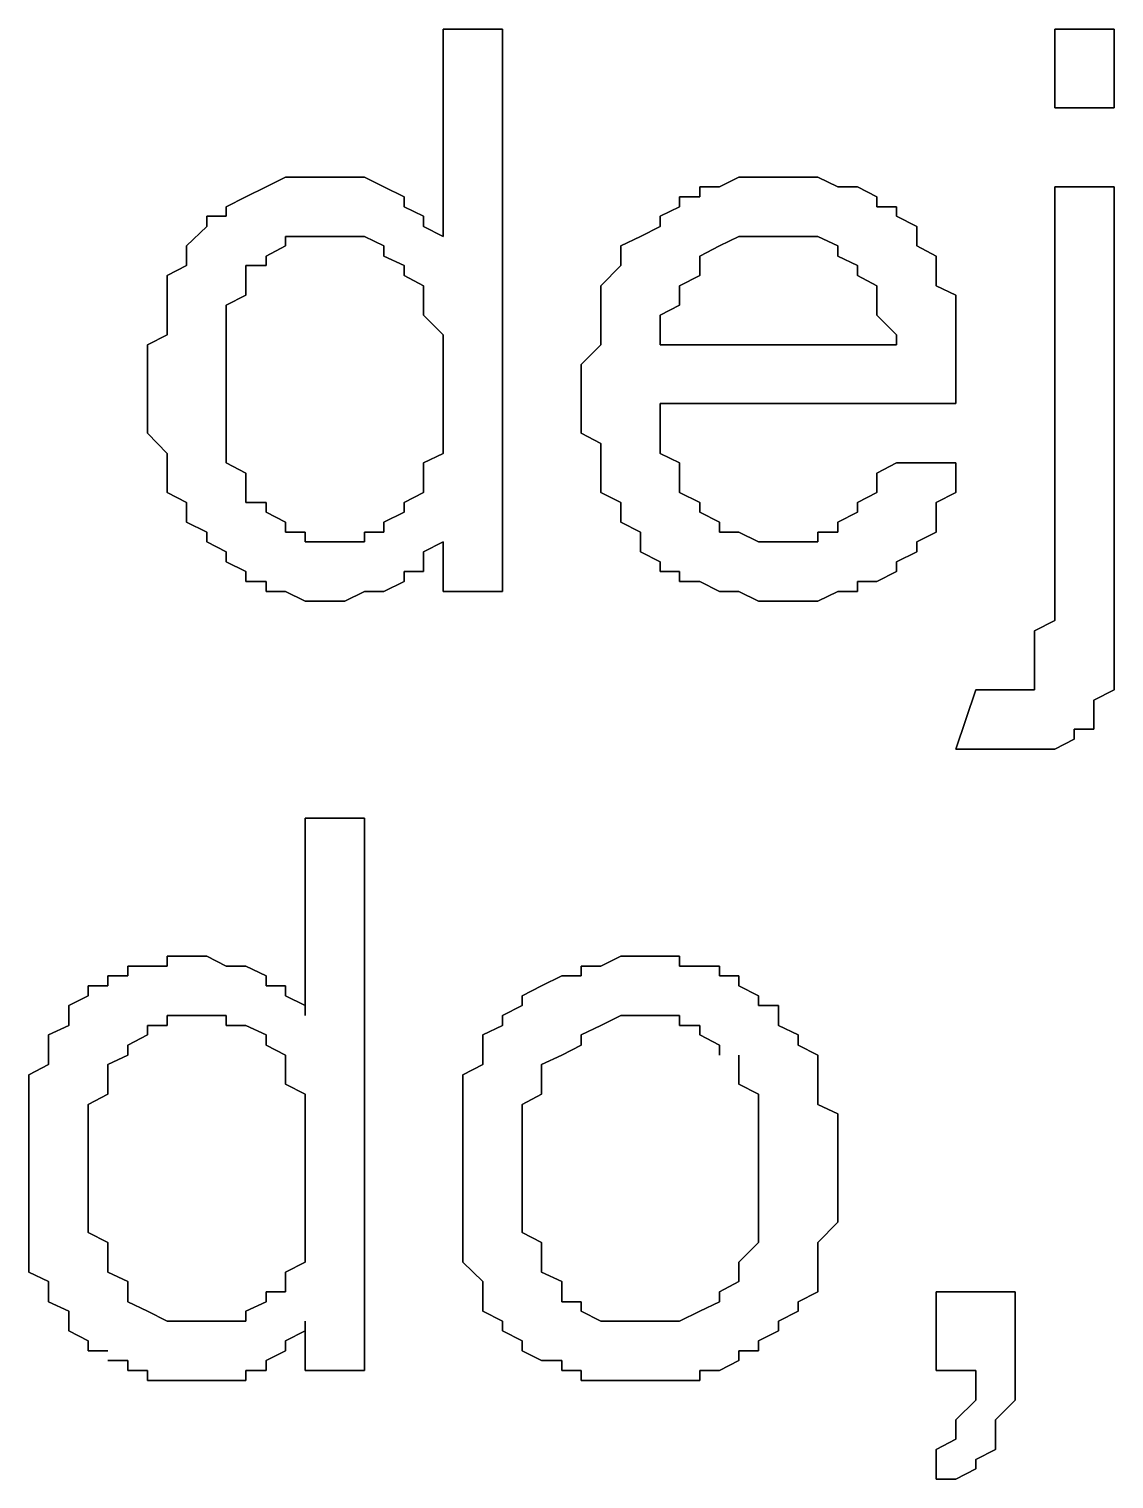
# Model space of a CAD drawing. Header units: metres. Extents: x 2.9 to 42.8, y 1.7 to 28.7.
# Drawn here: x 39.2077 to 39.4018, y 16.9986 to 17.2579 of the extents above; entities that cross this region are included whole.
import ezdxf

# ---------------------------------------------------------------- set-up
doc = ezdxf.new("R2010")
doc.units = ezdxf.units.M
doc.layers.add('GRIS', color=8, linetype='Continuous')

msp = doc.modelspace()

# ---------------------------------------------------------------- linework, layer by layer
at = {"layer": 'GRIS', "lineweight": -3}
for points in [[(39.2924, 17.2579), (39.2818, 17.2579), (39.2924, 17.2579)], [(39.2818, 17.2579), (39.2818, 17.2208), (39.2818, 17.2579)], [(39.2924, 17.1573), (39.2924, 17.2579), (39.2924, 17.1573)], [(39.4018, 17.2579), (39.3912, 17.2579), (39.4018, 17.2579)], [(39.3912, 17.2579), (39.3912, 17.2438), (39.3912, 17.2579)], [(39.4018, 17.2438), (39.4018, 17.2579), (39.4018, 17.2438)], [(39.3912, 17.2438), (39.4018, 17.2438), (39.3912, 17.2438)], [(39.2536, 17.2314), (39.2501, 17.2297), (39.2536, 17.2314)], [(39.2571, 17.2314), (39.2536, 17.2314), (39.2571, 17.2314)], [(39.2606, 17.2314), (39.2571, 17.2314), (39.2606, 17.2314)], [(39.2642, 17.2314), (39.2606, 17.2314), (39.2642, 17.2314)], [(39.2677, 17.2314), (39.2642, 17.2314), (39.2677, 17.2314)], [(39.2712, 17.2297), (39.2677, 17.2314), (39.2712, 17.2297)], [(39.3347, 17.2314), (39.3312, 17.2297), (39.3347, 17.2314)], [(39.3382, 17.2314), (39.3347, 17.2314), (39.3382, 17.2314)], [(39.3418, 17.2314), (39.3382, 17.2314), (39.3418, 17.2314)], [(39.3453, 17.2314), (39.3418, 17.2314), (39.3453, 17.2314)], [(39.3488, 17.2314), (39.3453, 17.2314), (39.3488, 17.2314)], [(39.3524, 17.2297), (39.3488, 17.2314), (39.3524, 17.2297)], [(39.2465, 17.2279), (39.243, 17.2261), (39.2465, 17.2279)], [(39.2501, 17.2297), (39.2465, 17.2279), (39.2501, 17.2297)], [(39.2748, 17.2279), (39.2712, 17.2297), (39.2748, 17.2279)], [(39.2748, 17.2261), (39.2748, 17.2279), (39.2748, 17.2261)], [(39.3277, 17.2279), (39.3241, 17.2279), (39.3277, 17.2279)], [(39.3241, 17.2279), (39.3241, 17.2261), (39.3241, 17.2279)], [(39.3312, 17.2297), (39.3277, 17.2297), (39.3312, 17.2297)], [(39.3277, 17.2297), (39.3277, 17.2279), (39.3277, 17.2297)], [(39.3559, 17.2297), (39.3524, 17.2297), (39.3559, 17.2297)], [(39.3594, 17.2279), (39.3559, 17.2297), (39.3594, 17.2279)], [(39.3594, 17.2261), (39.3594, 17.2279), (39.3594, 17.2261)], [(39.4018, 17.2297), (39.3912, 17.2297), (39.4018, 17.2297)], [(39.3912, 17.2297), (39.3912, 17.1538), (39.3912, 17.2297)], [(39.4018, 17.1538), (39.4018, 17.2297), (39.4018, 17.1538)], [(39.243, 17.2261), (39.243, 17.2244), (39.243, 17.2261)], [(39.2783, 17.2244), (39.2748, 17.2261), (39.2783, 17.2244)], [(39.3241, 17.2261), (39.3206, 17.2244), (39.3241, 17.2261)], [(39.3629, 17.2261), (39.3594, 17.2261), (39.3629, 17.2261)], [(39.3629, 17.2244), (39.3629, 17.2261), (39.3629, 17.2244)], [(39.243, 17.2244), (39.2395, 17.2244), (39.243, 17.2244)], [(39.2395, 17.2244), (39.2395, 17.2226), (39.2395, 17.2244)], [(39.2783, 17.2226), (39.2783, 17.2244), (39.2783, 17.2226)], [(39.3206, 17.2244), (39.3206, 17.2226), (39.3206, 17.2244)], [(39.3665, 17.2226), (39.3629, 17.2244), (39.3665, 17.2226)], [(39.2395, 17.2226), (39.2359, 17.2191), (39.2395, 17.2226)], [(39.2536, 17.2191), (39.2536, 17.2208), (39.2536, 17.2191)], [(39.2536, 17.2208), (39.2571, 17.2208), (39.2536, 17.2208)], [(39.2571, 17.2208), (39.2606, 17.2208), (39.2571, 17.2208)], [(39.2606, 17.2208), (39.2642, 17.2208), (39.2606, 17.2208)], [(39.2642, 17.2208), (39.2677, 17.2208), (39.2642, 17.2208)], [(39.2677, 17.2208), (39.2712, 17.2191), (39.2677, 17.2208)], [(39.2818, 17.2208), (39.2783, 17.2226), (39.2818, 17.2208)], [(39.3171, 17.2208), (39.3136, 17.2191), (39.3171, 17.2208)], [(39.3206, 17.2226), (39.3171, 17.2208), (39.3206, 17.2226)], [(39.3312, 17.2191), (39.3347, 17.2208), (39.3312, 17.2191)], [(39.3347, 17.2208), (39.3382, 17.2208), (39.3347, 17.2208)], [(39.3382, 17.2208), (39.3418, 17.2208), (39.3382, 17.2208)], [(39.3418, 17.2208), (39.3453, 17.2208), (39.3418, 17.2208)], [(39.3453, 17.2208), (39.3488, 17.2208), (39.3453, 17.2208)], [(39.3488, 17.2208), (39.3524, 17.2191), (39.3488, 17.2208)], [(39.3665, 17.2208), (39.3665, 17.2226), (39.3665, 17.2208)], [(39.3665, 17.2191), (39.3665, 17.2208), (39.3665, 17.2191)], [(39.2359, 17.2191), (39.2359, 17.2173), (39.2359, 17.2191)], [(39.2501, 17.2173), (39.2536, 17.2191), (39.2501, 17.2173)], [(39.2712, 17.2191), (39.2712, 17.2173), (39.2712, 17.2191)], [(39.3136, 17.2191), (39.3136, 17.2173), (39.3136, 17.2191)], [(39.3277, 17.2173), (39.3312, 17.2191), (39.3277, 17.2173)], [(39.3524, 17.2191), (39.3524, 17.2173), (39.3524, 17.2191)], [(39.37, 17.2173), (39.3665, 17.2191), (39.37, 17.2173)], [(39.2359, 17.2156), (39.2324, 17.2138), (39.2359, 17.2156)], [(39.2359, 17.2173), (39.2359, 17.2156), (39.2359, 17.2173)], [(39.2465, 17.2138), (39.2465, 17.2156), (39.2465, 17.2138)], [(39.2465, 17.2156), (39.2501, 17.2156), (39.2465, 17.2156)], [(39.2501, 17.2156), (39.2501, 17.2173), (39.2501, 17.2156)], [(39.2712, 17.2173), (39.2748, 17.2156), (39.2712, 17.2173)], [(39.2748, 17.2156), (39.2748, 17.2138), (39.2748, 17.2156)], [(39.3136, 17.2156), (39.31, 17.212), (39.3136, 17.2156)], [(39.3136, 17.2173), (39.3136, 17.2156), (39.3136, 17.2173)], [(39.3277, 17.2156), (39.3277, 17.2173), (39.3277, 17.2156)], [(39.3277, 17.2138), (39.3277, 17.2156), (39.3277, 17.2138)], [(39.3524, 17.2173), (39.3559, 17.2156), (39.3524, 17.2173)], [(39.3559, 17.2156), (39.3559, 17.2138), (39.3559, 17.2156)], [(39.37, 17.2156), (39.37, 17.2173), (39.37, 17.2156)], [(39.37, 17.212), (39.37, 17.2156), (39.37, 17.212)], [(39.2324, 17.2138), (39.2324, 17.212), (39.2324, 17.2138)], [(39.2465, 17.212), (39.2465, 17.2138), (39.2465, 17.212)], [(39.2748, 17.2138), (39.2783, 17.212), (39.2748, 17.2138)], [(39.3241, 17.212), (39.3277, 17.2138), (39.3241, 17.212)], [(39.3559, 17.2138), (39.3594, 17.212), (39.3559, 17.2138)], [(39.2324, 17.212), (39.2324, 17.2103), (39.2324, 17.212)], [(39.2324, 17.2103), (39.2324, 17.2085), (39.2324, 17.2103)], [(39.243, 17.2085), (39.2465, 17.2103), (39.243, 17.2085)], [(39.2465, 17.2103), (39.2465, 17.212), (39.2465, 17.2103)], [(39.2783, 17.212), (39.2783, 17.2103), (39.2783, 17.212)], [(39.2783, 17.2103), (39.2783, 17.2085), (39.2783, 17.2103)], [(39.31, 17.212), (39.31, 17.2103), (39.31, 17.212)], [(39.31, 17.2103), (39.31, 17.2085), (39.31, 17.2103)], [(39.3241, 17.2103), (39.3241, 17.212), (39.3241, 17.2103)], [(39.3241, 17.2085), (39.3241, 17.2103), (39.3241, 17.2085)], [(39.3594, 17.212), (39.3594, 17.2103), (39.3594, 17.212)], [(39.3594, 17.2103), (39.3594, 17.2085), (39.3594, 17.2103)], [(39.3735, 17.2103), (39.37, 17.212), (39.3735, 17.2103)], [(39.3735, 17.2085), (39.3735, 17.2103), (39.3735, 17.2085)], [(39.2324, 17.2085), (39.2324, 17.2067), (39.2324, 17.2085)], [(39.243, 17.205), (39.243, 17.2085), (39.243, 17.205)], [(39.2783, 17.2085), (39.2783, 17.2067), (39.2783, 17.2085)], [(39.31, 17.2085), (39.31, 17.2067), (39.31, 17.2085)], [(39.3206, 17.2067), (39.3241, 17.2085), (39.3206, 17.2067)], [(39.3594, 17.2085), (39.3594, 17.2067), (39.3594, 17.2085)], [(39.3735, 17.2067), (39.3735, 17.2085), (39.3735, 17.2067)], [(39.2324, 17.2067), (39.2324, 17.2032), (39.2324, 17.2067)], [(39.243, 17.2032), (39.243, 17.205), (39.243, 17.2032)], [(39.2783, 17.2067), (39.2818, 17.2032), (39.2783, 17.2067)], [(39.31, 17.2067), (39.31, 17.2032), (39.31, 17.2067)], [(39.3206, 17.2032), (39.3206, 17.2067), (39.3206, 17.2032)], [(39.3594, 17.2067), (39.3629, 17.2032), (39.3594, 17.2067)], [(39.3735, 17.2032), (39.3735, 17.2067), (39.3735, 17.2032)], [(39.2324, 17.2032), (39.2289, 17.2014), (39.2324, 17.2032)], [(39.243, 17.1997), (39.243, 17.2032), (39.243, 17.1997)], [(39.2818, 17.2032), (39.2818, 17.2014), (39.2818, 17.2032)], [(39.31, 17.2032), (39.31, 17.2014), (39.31, 17.2032)], [(39.3206, 17.2014), (39.3206, 17.2032), (39.3206, 17.2014)], [(39.3629, 17.2032), (39.3629, 17.2014), (39.3629, 17.2032)], [(39.3735, 17.2014), (39.3735, 17.2032), (39.3735, 17.2014)], [(39.2289, 17.2014), (39.2289, 17.1997), (39.2289, 17.2014)], [(39.2289, 17.1997), (39.2289, 17.1962), (39.2289, 17.1997)], [(39.243, 17.1979), (39.243, 17.1997), (39.243, 17.1979)], [(39.2818, 17.2014), (39.2818, 17.1979), (39.2818, 17.2014)], [(39.31, 17.2014), (39.3065, 17.1979), (39.31, 17.2014)], [(39.3629, 17.2014), (39.3206, 17.2014), (39.3629, 17.2014)], [(39.3735, 17.1979), (39.3735, 17.2014), (39.3735, 17.1979)], [(39.243, 17.1944), (39.243, 17.1979), (39.243, 17.1944)], [(39.2818, 17.1979), (39.2818, 17.1962), (39.2818, 17.1979)], [(39.3065, 17.1979), (39.3065, 17.1962), (39.3065, 17.1979)], [(39.3735, 17.1962), (39.3735, 17.1979), (39.3735, 17.1962)], [(39.2289, 17.1962), (39.2289, 17.1944), (39.2289, 17.1962)], [(39.2289, 17.1944), (39.2289, 17.1926), (39.2289, 17.1944)], [(39.243, 17.1909), (39.243, 17.1944), (39.243, 17.1909)], [(39.2818, 17.1962), (39.2818, 17.1926), (39.2818, 17.1962)], [(39.3065, 17.1962), (39.3065, 17.1926), (39.3065, 17.1962)], [(39.3735, 17.1944), (39.3735, 17.1962), (39.3735, 17.1944)], [(39.3735, 17.1926), (39.3735, 17.1944), (39.3735, 17.1926)], [(39.2289, 17.1926), (39.2289, 17.1909), (39.2289, 17.1926)], [(39.2818, 17.1926), (39.2818, 17.1909), (39.2818, 17.1926)], [(39.3065, 17.1926), (39.3065, 17.1909), (39.3065, 17.1926)], [(39.3735, 17.1909), (39.3735, 17.1926), (39.3735, 17.1909)], [(39.2289, 17.1909), (39.2289, 17.1873), (39.2289, 17.1909)], [(39.243, 17.1873), (39.243, 17.1909), (39.243, 17.1873)], [(39.2818, 17.1909), (39.2818, 17.1873), (39.2818, 17.1909)], [(39.3065, 17.1909), (39.3065, 17.1891), (39.3065, 17.1909)], [(39.3065, 17.1891), (39.3065, 17.1856), (39.3065, 17.1891)], [(39.3206, 17.1873), (39.3206, 17.1909), (39.3206, 17.1873)], [(39.3206, 17.1909), (39.3735, 17.1909), (39.3206, 17.1909)], [(39.2289, 17.1873), (39.2289, 17.1856), (39.2289, 17.1873)], [(39.243, 17.1856), (39.243, 17.1873), (39.243, 17.1856)], [(39.2818, 17.1873), (39.2818, 17.1838), (39.2818, 17.1873)], [(39.3206, 17.1856), (39.3206, 17.1873), (39.3206, 17.1856)], [(39.2289, 17.1856), (39.2324, 17.182), (39.2289, 17.1856)], [(39.243, 17.1838), (39.243, 17.1856), (39.243, 17.1838)], [(39.3065, 17.1856), (39.31, 17.1838), (39.3065, 17.1856)], [(39.3206, 17.182), (39.3206, 17.1856), (39.3206, 17.182)], [(39.2324, 17.182), (39.2324, 17.1803), (39.2324, 17.182)], [(39.243, 17.1803), (39.243, 17.1838), (39.243, 17.1803)], [(39.2818, 17.182), (39.2783, 17.1803), (39.2818, 17.182)], [(39.2818, 17.1838), (39.2818, 17.182), (39.2818, 17.1838)], [(39.31, 17.1838), (39.31, 17.182), (39.31, 17.1838)], [(39.31, 17.182), (39.31, 17.1785), (39.31, 17.182)], [(39.3241, 17.1803), (39.3206, 17.182), (39.3241, 17.1803)], [(39.2324, 17.1803), (39.2324, 17.1785), (39.2324, 17.1803)], [(39.2465, 17.1785), (39.243, 17.1803), (39.2465, 17.1785)], [(39.2783, 17.1803), (39.2783, 17.1785), (39.2783, 17.1803)], [(39.3241, 17.1785), (39.3241, 17.1803), (39.3241, 17.1785)], [(39.3629, 17.1803), (39.3594, 17.1785), (39.3629, 17.1803)], [(39.3735, 17.1803), (39.3629, 17.1803), (39.3735, 17.1803)], [(39.3735, 17.1767), (39.3735, 17.1803), (39.3735, 17.1767)], [(39.2324, 17.1785), (39.2324, 17.1767), (39.2324, 17.1785)], [(39.2324, 17.1767), (39.2324, 17.175), (39.2324, 17.1767)], [(39.2465, 17.1767), (39.2465, 17.1785), (39.2465, 17.1767)], [(39.2465, 17.175), (39.2465, 17.1767), (39.2465, 17.175)], [(39.2783, 17.1785), (39.2783, 17.1767), (39.2783, 17.1785)], [(39.2783, 17.1767), (39.2783, 17.175), (39.2783, 17.1767)], [(39.31, 17.1785), (39.31, 17.1767), (39.31, 17.1785)], [(39.31, 17.1767), (39.31, 17.175), (39.31, 17.1767)], [(39.3241, 17.1767), (39.3241, 17.1785), (39.3241, 17.1767)], [(39.3241, 17.175), (39.3241, 17.1767), (39.3241, 17.175)], [(39.3594, 17.1785), (39.3594, 17.1767), (39.3594, 17.1785)], [(39.3594, 17.1767), (39.3594, 17.175), (39.3594, 17.1767)], [(39.3735, 17.175), (39.3735, 17.1767), (39.3735, 17.175)], [(39.2324, 17.175), (39.2359, 17.1732), (39.2324, 17.175)], [(39.2465, 17.1732), (39.2465, 17.175), (39.2465, 17.1732)], [(39.2783, 17.175), (39.2748, 17.1732), (39.2783, 17.175)], [(39.31, 17.175), (39.3136, 17.1732), (39.31, 17.175)], [(39.3277, 17.1732), (39.3241, 17.175), (39.3277, 17.1732)], [(39.3594, 17.175), (39.3559, 17.1732), (39.3594, 17.175)], [(39.37, 17.1732), (39.3735, 17.175), (39.37, 17.1732)], [(39.2359, 17.1732), (39.2359, 17.1715), (39.2359, 17.1732)], [(39.2359, 17.1715), (39.2359, 17.1697), (39.2359, 17.1715)], [(39.2501, 17.1732), (39.2465, 17.1732), (39.2501, 17.1732)], [(39.2501, 17.1715), (39.2501, 17.1732), (39.2501, 17.1715)], [(39.2536, 17.1697), (39.2501, 17.1715), (39.2536, 17.1697)], [(39.2748, 17.1715), (39.2712, 17.1697), (39.2748, 17.1715)], [(39.2748, 17.1732), (39.2748, 17.1715), (39.2748, 17.1732)], [(39.3136, 17.1732), (39.3136, 17.1715), (39.3136, 17.1732)], [(39.3136, 17.1715), (39.3136, 17.1697), (39.3136, 17.1715)], [(39.3277, 17.1715), (39.3277, 17.1732), (39.3277, 17.1715)], [(39.3312, 17.1697), (39.3277, 17.1715), (39.3312, 17.1697)], [(39.3559, 17.1715), (39.3524, 17.1697), (39.3559, 17.1715)], [(39.3559, 17.1732), (39.3559, 17.1715), (39.3559, 17.1732)], [(39.37, 17.1697), (39.37, 17.1732), (39.37, 17.1697)], [(39.2359, 17.1697), (39.2395, 17.1679), (39.2359, 17.1697)], [(39.2536, 17.1679), (39.2536, 17.1697), (39.2536, 17.1679)], [(39.2712, 17.1697), (39.2712, 17.1679), (39.2712, 17.1697)], [(39.3136, 17.1697), (39.3171, 17.1679), (39.3136, 17.1697)], [(39.3312, 17.1679), (39.3312, 17.1697), (39.3312, 17.1679)], [(39.3524, 17.1697), (39.3524, 17.1679), (39.3524, 17.1697)], [(39.37, 17.1679), (39.37, 17.1697), (39.37, 17.1679)], [(39.2395, 17.1679), (39.2395, 17.1662), (39.2395, 17.1679)], [(39.2395, 17.1662), (39.243, 17.1644), (39.2395, 17.1662)], [(39.2571, 17.1679), (39.2536, 17.1679), (39.2571, 17.1679)], [(39.2571, 17.1662), (39.2571, 17.1679), (39.2571, 17.1662)], [(39.2606, 17.1662), (39.2571, 17.1662), (39.2606, 17.1662)], [(39.2642, 17.1662), (39.2606, 17.1662), (39.2642, 17.1662)], [(39.2677, 17.1662), (39.2642, 17.1662), (39.2677, 17.1662)], [(39.2712, 17.1679), (39.2677, 17.1679), (39.2712, 17.1679)], [(39.2677, 17.1679), (39.2677, 17.1662), (39.2677, 17.1679)], [(39.2783, 17.1644), (39.2818, 17.1662), (39.2783, 17.1644)], [(39.2818, 17.1662), (39.2818, 17.1573), (39.2818, 17.1662)], [(39.3171, 17.1679), (39.3171, 17.1662), (39.3171, 17.1679)], [(39.3171, 17.1662), (39.3171, 17.1644), (39.3171, 17.1662)], [(39.3347, 17.1679), (39.3312, 17.1679), (39.3347, 17.1679)], [(39.3382, 17.1662), (39.3347, 17.1679), (39.3382, 17.1662)], [(39.3418, 17.1662), (39.3382, 17.1662), (39.3418, 17.1662)], [(39.3453, 17.1662), (39.3418, 17.1662), (39.3453, 17.1662)], [(39.3488, 17.1662), (39.3453, 17.1662), (39.3488, 17.1662)], [(39.3524, 17.1679), (39.3488, 17.1679), (39.3524, 17.1679)], [(39.3488, 17.1679), (39.3488, 17.1662), (39.3488, 17.1679)], [(39.3665, 17.1662), (39.37, 17.1679), (39.3665, 17.1662)], [(39.3665, 17.1644), (39.3665, 17.1662), (39.3665, 17.1644)], [(39.243, 17.1644), (39.243, 17.1626), (39.243, 17.1644)], [(39.2783, 17.1626), (39.2783, 17.1644), (39.2783, 17.1626)], [(39.3171, 17.1644), (39.3206, 17.1626), (39.3171, 17.1644)], [(39.3629, 17.1626), (39.3665, 17.1644), (39.3629, 17.1626)], [(39.243, 17.1626), (39.2465, 17.1609), (39.243, 17.1626)], [(39.2465, 17.1609), (39.2465, 17.1591), (39.2465, 17.1609)], [(39.2748, 17.1591), (39.2748, 17.1609), (39.2748, 17.1591)], [(39.2748, 17.1609), (39.2783, 17.1609), (39.2748, 17.1609)], [(39.2783, 17.1609), (39.2783, 17.1626), (39.2783, 17.1609)], [(39.3206, 17.1626), (39.3206, 17.1609), (39.3206, 17.1626)], [(39.3206, 17.1609), (39.3241, 17.1609), (39.3206, 17.1609)], [(39.3241, 17.1609), (39.3241, 17.1591), (39.3241, 17.1609)], [(39.3594, 17.1591), (39.3629, 17.1609), (39.3594, 17.1591)], [(39.3629, 17.1609), (39.3629, 17.1626), (39.3629, 17.1609)], [(39.2465, 17.1591), (39.2501, 17.1591), (39.2465, 17.1591)], [(39.2501, 17.1591), (39.2501, 17.1573), (39.2501, 17.1591)], [(39.2712, 17.1573), (39.2748, 17.1591), (39.2712, 17.1573)], [(39.3241, 17.1591), (39.3277, 17.1591), (39.3241, 17.1591)], [(39.3277, 17.1591), (39.3312, 17.1573), (39.3277, 17.1591)], [(39.3559, 17.1573), (39.3559, 17.1591), (39.3559, 17.1573)], [(39.3559, 17.1591), (39.3594, 17.1591), (39.3559, 17.1591)], [(39.2501, 17.1573), (39.2536, 17.1573), (39.2501, 17.1573)], [(39.2536, 17.1573), (39.2571, 17.1556), (39.2536, 17.1573)], [(39.2571, 17.1556), (39.2606, 17.1556), (39.2571, 17.1556)], [(39.2606, 17.1556), (39.2642, 17.1556), (39.2606, 17.1556)], [(39.2642, 17.1556), (39.2677, 17.1573), (39.2642, 17.1556)], [(39.2677, 17.1573), (39.2712, 17.1573), (39.2677, 17.1573)], [(39.2818, 17.1573), (39.2924, 17.1573), (39.2818, 17.1573)], [(39.3312, 17.1573), (39.3347, 17.1573), (39.3312, 17.1573)], [(39.3347, 17.1573), (39.3382, 17.1556), (39.3347, 17.1573)], [(39.3382, 17.1556), (39.3418, 17.1556), (39.3382, 17.1556)], [(39.3418, 17.1556), (39.3453, 17.1556), (39.3418, 17.1556)], [(39.3453, 17.1556), (39.3488, 17.1556), (39.3453, 17.1556)], [(39.3488, 17.1556), (39.3524, 17.1573), (39.3488, 17.1556)], [(39.3524, 17.1573), (39.3559, 17.1573), (39.3524, 17.1573)], [(39.3912, 17.1538), (39.3912, 17.1521), (39.3912, 17.1538)], [(39.4018, 17.1503), (39.4018, 17.1538), (39.4018, 17.1503)], [(39.3912, 17.1521), (39.3876, 17.1503), (39.3912, 17.1521)], [(39.3876, 17.1503), (39.3876, 17.1468), (39.3876, 17.1503)], [(39.4018, 17.1468), (39.4018, 17.1503), (39.4018, 17.1468)], [(39.3876, 17.1468), (39.3876, 17.145), (39.3876, 17.1468)], [(39.3876, 17.145), (39.3876, 17.1432), (39.3876, 17.145)], [(39.4018, 17.145), (39.4018, 17.1468), (39.4018, 17.145)], [(39.4018, 17.1432), (39.4018, 17.145), (39.4018, 17.1432)], [(39.3876, 17.1432), (39.3876, 17.1415), (39.3876, 17.1432)], [(39.4018, 17.1397), (39.4018, 17.1432), (39.4018, 17.1397)], [(39.3876, 17.1415), (39.3876, 17.1397), (39.3876, 17.1415)], [(39.3771, 17.1397), (39.3735, 17.1291), (39.3771, 17.1397)], [(39.3806, 17.1397), (39.3771, 17.1397), (39.3806, 17.1397)], [(39.3841, 17.1397), (39.3806, 17.1397), (39.3841, 17.1397)], [(39.3876, 17.1397), (39.3841, 17.1397), (39.3876, 17.1397)], [(39.3982, 17.1379), (39.4018, 17.1397), (39.3982, 17.1379)], [(39.3982, 17.1362), (39.3982, 17.1379), (39.3982, 17.1362)], [(39.3982, 17.1344), (39.3982, 17.1362), (39.3982, 17.1344)], [(39.3947, 17.1309), (39.3947, 17.1327), (39.3947, 17.1309)], [(39.3947, 17.1327), (39.3982, 17.1327), (39.3947, 17.1327)], [(39.3982, 17.1327), (39.3982, 17.1344), (39.3982, 17.1327)], [(39.3912, 17.1291), (39.3947, 17.1309), (39.3912, 17.1291)], [(39.3735, 17.1291), (39.3771, 17.1291), (39.3735, 17.1291)], [(39.3771, 17.1291), (39.3806, 17.1291), (39.3771, 17.1291)], [(39.3806, 17.1291), (39.3841, 17.1291), (39.3806, 17.1291)], [(39.3841, 17.1291), (39.3876, 17.1291), (39.3841, 17.1291)], [(39.3876, 17.1291), (39.3912, 17.1291), (39.3876, 17.1291)], [(39.2677, 17.1168), (39.2571, 17.1168), (39.2677, 17.1168)], [(39.2571, 17.1168), (39.2571, 17.0815), (39.2571, 17.1168)], [(39.2677, 17.018), (39.2677, 17.1168), (39.2677, 17.018)], [(39.2359, 17.0921), (39.2324, 17.0921), (39.2359, 17.0921)], [(39.2324, 17.0921), (39.2324, 17.0903), (39.2324, 17.0921)], [(39.2395, 17.0921), (39.2359, 17.0921), (39.2395, 17.0921)], [(39.243, 17.0903), (39.2395, 17.0921), (39.243, 17.0903)], [(39.3136, 17.0921), (39.31, 17.0903), (39.3136, 17.0921)], [(39.3171, 17.0921), (39.3136, 17.0921), (39.3171, 17.0921)], [(39.3206, 17.0921), (39.3171, 17.0921), (39.3206, 17.0921)], [(39.3241, 17.0921), (39.3206, 17.0921), (39.3241, 17.0921)], [(39.3241, 17.0903), (39.3241, 17.0921), (39.3241, 17.0903)], [(39.2254, 17.0886), (39.2218, 17.0886), (39.2254, 17.0886)], [(39.2218, 17.0886), (39.2218, 17.0868), (39.2218, 17.0886)], [(39.2289, 17.0903), (39.2254, 17.0903), (39.2289, 17.0903)], [(39.2254, 17.0903), (39.2254, 17.0886), (39.2254, 17.0903)], [(39.2324, 17.0903), (39.2289, 17.0903), (39.2324, 17.0903)], [(39.2465, 17.0903), (39.243, 17.0903), (39.2465, 17.0903)], [(39.2501, 17.0886), (39.2465, 17.0903), (39.2501, 17.0886)], [(39.2501, 17.0868), (39.2501, 17.0886), (39.2501, 17.0868)], [(39.303, 17.0886), (39.2994, 17.0868), (39.303, 17.0886)], [(39.3065, 17.0886), (39.303, 17.0886), (39.3065, 17.0886)], [(39.31, 17.0903), (39.3065, 17.0903), (39.31, 17.0903)], [(39.3065, 17.0903), (39.3065, 17.0886), (39.3065, 17.0903)], [(39.3277, 17.0903), (39.3241, 17.0903), (39.3277, 17.0903)], [(39.3312, 17.0903), (39.3277, 17.0903), (39.3312, 17.0903)], [(39.3312, 17.0886), (39.3312, 17.0903), (39.3312, 17.0886)], [(39.3347, 17.0886), (39.3312, 17.0886), (39.3347, 17.0886)], [(39.3347, 17.0868), (39.3347, 17.0886), (39.3347, 17.0868)], [(39.2218, 17.0868), (39.2183, 17.0868), (39.2218, 17.0868)], [(39.2183, 17.0868), (39.2183, 17.085), (39.2183, 17.0868)], [(39.2536, 17.0868), (39.2501, 17.0868), (39.2536, 17.0868)], [(39.2536, 17.085), (39.2536, 17.0868), (39.2536, 17.085)], [(39.2994, 17.0868), (39.2959, 17.085), (39.2994, 17.0868)], [(39.3382, 17.085), (39.3347, 17.0868), (39.3382, 17.085)], [(39.2183, 17.085), (39.2148, 17.0833), (39.2183, 17.085)], [(39.2148, 17.0833), (39.2148, 17.0815), (39.2148, 17.0833)], [(39.2571, 17.0833), (39.2536, 17.085), (39.2571, 17.0833)], [(39.2571, 17.0815), (39.2571, 17.0833), (39.2571, 17.0815)], [(39.2959, 17.0833), (39.2924, 17.0815), (39.2959, 17.0833)], [(39.2959, 17.085), (39.2959, 17.0833), (39.2959, 17.085)], [(39.3382, 17.0833), (39.3382, 17.085), (39.3382, 17.0833)], [(39.3418, 17.0833), (39.3382, 17.0833), (39.3418, 17.0833)], [(39.3418, 17.0815), (39.3418, 17.0833), (39.3418, 17.0815)], [(39.2148, 17.0815), (39.2148, 17.0797), (39.2148, 17.0815)], [(39.2324, 17.0797), (39.2324, 17.0815), (39.2324, 17.0797)], [(39.2324, 17.0815), (39.2359, 17.0815), (39.2324, 17.0815)], [(39.2359, 17.0815), (39.2395, 17.0815), (39.2359, 17.0815)], [(39.2395, 17.0815), (39.243, 17.0815), (39.2395, 17.0815)], [(39.243, 17.0815), (39.243, 17.0797), (39.243, 17.0815)], [(39.2924, 17.0815), (39.2924, 17.0797), (39.2924, 17.0815)], [(39.31, 17.0797), (39.3136, 17.0815), (39.31, 17.0797)], [(39.3136, 17.0815), (39.3171, 17.0815), (39.3136, 17.0815)], [(39.3171, 17.0815), (39.3206, 17.0815), (39.3171, 17.0815)], [(39.3206, 17.0815), (39.3241, 17.0815), (39.3206, 17.0815)], [(39.3241, 17.0815), (39.3241, 17.0797), (39.3241, 17.0815)], [(39.3418, 17.0797), (39.3418, 17.0815), (39.3418, 17.0797)], [(39.2148, 17.0797), (39.2112, 17.078), (39.2148, 17.0797)], [(39.2112, 17.078), (39.2112, 17.0762), (39.2112, 17.078)], [(39.2254, 17.0762), (39.2289, 17.078), (39.2254, 17.0762)], [(39.2289, 17.078), (39.2289, 17.0797), (39.2289, 17.078)], [(39.2289, 17.0797), (39.2324, 17.0797), (39.2289, 17.0797)], [(39.243, 17.0797), (39.2465, 17.0797), (39.243, 17.0797)], [(39.2465, 17.0797), (39.2501, 17.078), (39.2465, 17.0797)], [(39.2501, 17.078), (39.2501, 17.0762), (39.2501, 17.078)], [(39.2924, 17.0797), (39.2889, 17.078), (39.2924, 17.0797)], [(39.2889, 17.078), (39.2889, 17.0744), (39.2889, 17.078)], [(39.3065, 17.078), (39.31, 17.0797), (39.3065, 17.078)], [(39.3065, 17.0762), (39.3065, 17.078), (39.3065, 17.0762)], [(39.3241, 17.0797), (39.3277, 17.0797), (39.3241, 17.0797)], [(39.3277, 17.0797), (39.3277, 17.078), (39.3277, 17.0797)], [(39.3277, 17.078), (39.3312, 17.0762), (39.3277, 17.078)], [(39.3453, 17.078), (39.3418, 17.0797), (39.3453, 17.078)], [(39.3453, 17.0762), (39.3453, 17.078), (39.3453, 17.0762)], [(39.2112, 17.0762), (39.2112, 17.0727), (39.2112, 17.0762)], [(39.2254, 17.0744), (39.2254, 17.0762), (39.2254, 17.0744)], [(39.2501, 17.0762), (39.2536, 17.0744), (39.2501, 17.0762)], [(39.303, 17.0744), (39.3065, 17.0762), (39.303, 17.0744)], [(39.3312, 17.0762), (39.3312, 17.0744), (39.3312, 17.0762)], [(39.3488, 17.0744), (39.3453, 17.0762), (39.3488, 17.0744)], [(39.2112, 17.0727), (39.2077, 17.0709), (39.2112, 17.0727)], [(39.2218, 17.0727), (39.2254, 17.0744), (39.2218, 17.0727)], [(39.2218, 17.0709), (39.2218, 17.0727), (39.2218, 17.0709)], [(39.2536, 17.0744), (39.2536, 17.0727), (39.2536, 17.0744)], [(39.2536, 17.0727), (39.2536, 17.0692), (39.2536, 17.0727)], [(39.2889, 17.0727), (39.2853, 17.0709), (39.2889, 17.0727)], [(39.2889, 17.0744), (39.2889, 17.0727), (39.2889, 17.0744)], [(39.2994, 17.0727), (39.303, 17.0744), (39.2994, 17.0727)], [(39.2994, 17.0709), (39.2994, 17.0727), (39.2994, 17.0709)], [(39.3347, 17.0744), (39.3347, 17.0727), (39.3347, 17.0744)], [(39.3347, 17.0727), (39.3347, 17.0709), (39.3347, 17.0727)], [(39.3488, 17.0727), (39.3488, 17.0744), (39.3488, 17.0727)], [(39.3488, 17.0709), (39.3488, 17.0727), (39.3488, 17.0709)], [(39.2077, 17.0709), (39.2077, 17.0674), (39.2077, 17.0709)], [(39.2218, 17.0692), (39.2218, 17.0709), (39.2218, 17.0692)], [(39.2853, 17.0709), (39.2853, 17.0692), (39.2853, 17.0709)], [(39.2994, 17.0692), (39.2994, 17.0709), (39.2994, 17.0692)], [(39.3347, 17.0709), (39.3347, 17.0692), (39.3347, 17.0709)], [(39.3488, 17.0692), (39.3488, 17.0709), (39.3488, 17.0692)], [(39.2077, 17.0674), (39.2077, 17.0656), (39.2077, 17.0674)], [(39.2183, 17.0656), (39.2218, 17.0674), (39.2183, 17.0656)], [(39.2218, 17.0674), (39.2218, 17.0692), (39.2218, 17.0674)], [(39.2536, 17.0692), (39.2571, 17.0674), (39.2536, 17.0692)], [(39.2571, 17.0674), (39.2571, 17.0656), (39.2571, 17.0674)], [(39.2853, 17.0692), (39.2853, 17.0674), (39.2853, 17.0692)], [(39.2853, 17.0674), (39.2853, 17.0639), (39.2853, 17.0674)], [(39.2959, 17.0656), (39.2994, 17.0674), (39.2959, 17.0656)], [(39.2994, 17.0674), (39.2994, 17.0692), (39.2994, 17.0674)], [(39.3347, 17.0692), (39.3382, 17.0674), (39.3347, 17.0692)], [(39.3382, 17.0674), (39.3382, 17.0639), (39.3382, 17.0674)], [(39.3488, 17.0656), (39.3488, 17.0692), (39.3488, 17.0656)], [(39.2077, 17.0656), (39.2077, 17.0639), (39.2077, 17.0656)], [(39.2183, 17.0621), (39.2183, 17.0656), (39.2183, 17.0621)], [(39.2571, 17.0656), (39.2571, 17.0639), (39.2571, 17.0656)], [(39.2959, 17.0621), (39.2959, 17.0656), (39.2959, 17.0621)], [(39.3524, 17.0639), (39.3488, 17.0656), (39.3524, 17.0639)], [(39.2077, 17.0639), (39.2077, 17.0603), (39.2077, 17.0639)], [(39.2183, 17.0603), (39.2183, 17.0621), (39.2183, 17.0603)], [(39.2571, 17.0639), (39.2571, 17.0603), (39.2571, 17.0639)], [(39.2853, 17.0639), (39.2853, 17.0621), (39.2853, 17.0639)], [(39.2853, 17.0621), (39.2853, 17.0586), (39.2853, 17.0621)], [(39.2959, 17.0603), (39.2959, 17.0621), (39.2959, 17.0603)], [(39.3382, 17.0639), (39.3382, 17.0621), (39.3382, 17.0639)], [(39.3382, 17.0621), (39.3382, 17.0603), (39.3382, 17.0621)], [(39.3524, 17.0621), (39.3524, 17.0639), (39.3524, 17.0621)], [(39.3524, 17.0586), (39.3524, 17.0621), (39.3524, 17.0586)], [(39.2077, 17.0603), (39.2077, 17.0586), (39.2077, 17.0603)], [(39.2183, 17.0568), (39.2183, 17.0603), (39.2183, 17.0568)], [(39.2571, 17.0603), (39.2571, 17.0586), (39.2571, 17.0603)], [(39.2959, 17.0568), (39.2959, 17.0603), (39.2959, 17.0568)], [(39.3382, 17.0603), (39.3382, 17.0568), (39.3382, 17.0603)], [(39.2077, 17.0586), (39.2077, 17.0568), (39.2077, 17.0586)], [(39.2077, 17.0568), (39.2077, 17.0533), (39.2077, 17.0568)], [(39.2183, 17.055), (39.2183, 17.0568), (39.2183, 17.055)], [(39.2571, 17.0586), (39.2571, 17.055), (39.2571, 17.0586)], [(39.2853, 17.0586), (39.2853, 17.0568), (39.2853, 17.0586)], [(39.2853, 17.0568), (39.2853, 17.0533), (39.2853, 17.0568)], [(39.2959, 17.055), (39.2959, 17.0568), (39.2959, 17.055)], [(39.3382, 17.0568), (39.3382, 17.0533), (39.3382, 17.0568)], [(39.3524, 17.0568), (39.3524, 17.0586), (39.3524, 17.0568)], [(39.3524, 17.055), (39.3524, 17.0568), (39.3524, 17.055)], [(39.2183, 17.0533), (39.2183, 17.055), (39.2183, 17.0533)], [(39.2571, 17.055), (39.2571, 17.0533), (39.2571, 17.055)], [(39.2959, 17.0533), (39.2959, 17.055), (39.2959, 17.0533)], [(39.3524, 17.0515), (39.3524, 17.055), (39.3524, 17.0515)], [(39.2077, 17.0533), (39.2077, 17.0498), (39.2077, 17.0533)], [(39.2183, 17.0515), (39.2183, 17.0533), (39.2183, 17.0515)], [(39.2571, 17.0533), (39.2571, 17.0498), (39.2571, 17.0533)], [(39.2853, 17.0533), (39.2853, 17.0515), (39.2853, 17.0533)], [(39.2959, 17.0515), (39.2959, 17.0533), (39.2959, 17.0515)], [(39.3382, 17.0533), (39.3382, 17.0498), (39.3382, 17.0533)], [(39.2077, 17.0498), (39.2077, 17.048), (39.2077, 17.0498)], [(39.2183, 17.048), (39.2183, 17.0515), (39.2183, 17.048)], [(39.2571, 17.0498), (39.2571, 17.048), (39.2571, 17.0498)], [(39.2853, 17.0515), (39.2853, 17.048), (39.2853, 17.0515)], [(39.2959, 17.048), (39.2959, 17.0515), (39.2959, 17.048)], [(39.3382, 17.0498), (39.3382, 17.048), (39.3382, 17.0498)], [(39.3524, 17.0498), (39.3524, 17.0515), (39.3524, 17.0498)], [(39.3524, 17.0462), (39.3524, 17.0498), (39.3524, 17.0462)], [(39.2077, 17.048), (39.2077, 17.0445), (39.2077, 17.048)], [(39.2183, 17.0462), (39.2183, 17.048), (39.2183, 17.0462)], [(39.2571, 17.048), (39.2571, 17.0445), (39.2571, 17.048)], [(39.2853, 17.048), (39.2853, 17.0462), (39.2853, 17.048)], [(39.2959, 17.0462), (39.2959, 17.048), (39.2959, 17.0462)], [(39.3382, 17.048), (39.3382, 17.0445), (39.3382, 17.048)], [(39.2077, 17.0445), (39.2077, 17.0427), (39.2077, 17.0445)], [(39.2183, 17.0427), (39.2183, 17.0462), (39.2183, 17.0427)], [(39.2571, 17.0445), (39.2571, 17.0427), (39.2571, 17.0445)], [(39.2853, 17.0462), (39.2853, 17.0427), (39.2853, 17.0462)], [(39.2959, 17.0427), (39.2959, 17.0462), (39.2959, 17.0427)], [(39.3382, 17.0445), (39.3382, 17.0427), (39.3382, 17.0445)], [(39.3488, 17.0409), (39.3524, 17.0445), (39.3488, 17.0409)], [(39.3524, 17.0445), (39.3524, 17.0462), (39.3524, 17.0445)], [(39.2077, 17.0427), (39.2077, 17.0409), (39.2077, 17.0427)], [(39.2218, 17.0409), (39.2183, 17.0427), (39.2218, 17.0409)], [(39.2571, 17.0427), (39.2571, 17.0392), (39.2571, 17.0427)], [(39.2853, 17.0427), (39.2853, 17.0409), (39.2853, 17.0427)], [(39.2994, 17.0409), (39.2959, 17.0427), (39.2994, 17.0409)], [(39.3382, 17.0427), (39.3382, 17.0409), (39.3382, 17.0427)], [(39.2077, 17.0409), (39.2077, 17.0374), (39.2077, 17.0409)], [(39.2218, 17.0392), (39.2218, 17.0409), (39.2218, 17.0392)], [(39.2218, 17.0374), (39.2218, 17.0392), (39.2218, 17.0374)], [(39.2571, 17.0392), (39.2571, 17.0374), (39.2571, 17.0392)], [(39.2853, 17.0409), (39.2853, 17.0392), (39.2853, 17.0409)], [(39.2853, 17.0392), (39.2853, 17.0374), (39.2853, 17.0392)], [(39.2994, 17.0392), (39.2994, 17.0409), (39.2994, 17.0392)], [(39.2994, 17.0374), (39.2994, 17.0392), (39.2994, 17.0374)], [(39.3382, 17.0409), (39.3347, 17.0374), (39.3382, 17.0409)], [(39.3488, 17.0392), (39.3488, 17.0409), (39.3488, 17.0392)], [(39.3488, 17.0374), (39.3488, 17.0392), (39.3488, 17.0374)], [(39.2077, 17.0374), (39.2077, 17.0356), (39.2077, 17.0374)], [(39.2218, 17.0356), (39.2218, 17.0374), (39.2218, 17.0356)], [(39.2571, 17.0374), (39.2536, 17.0356), (39.2571, 17.0374)], [(39.2853, 17.0374), (39.2889, 17.0339), (39.2853, 17.0374)], [(39.2994, 17.0356), (39.2994, 17.0374), (39.2994, 17.0356)], [(39.3347, 17.0374), (39.3347, 17.0356), (39.3347, 17.0374)], [(39.3488, 17.0356), (39.3488, 17.0374), (39.3488, 17.0356)], [(39.2077, 17.0356), (39.2112, 17.0339), (39.2077, 17.0356)], [(39.2112, 17.0339), (39.2112, 17.0303), (39.2112, 17.0339)], [(39.2254, 17.0339), (39.2218, 17.0356), (39.2254, 17.0339)], [(39.2254, 17.0321), (39.2254, 17.0339), (39.2254, 17.0321)], [(39.2536, 17.0356), (39.2536, 17.0339), (39.2536, 17.0356)], [(39.2536, 17.0339), (39.2536, 17.0321), (39.2536, 17.0339)], [(39.2889, 17.0339), (39.2889, 17.0321), (39.2889, 17.0339)], [(39.303, 17.0339), (39.2994, 17.0356), (39.303, 17.0339)], [(39.303, 17.0321), (39.303, 17.0339), (39.303, 17.0321)], [(39.3347, 17.0339), (39.3312, 17.0321), (39.3347, 17.0339)], [(39.3347, 17.0356), (39.3347, 17.0339), (39.3347, 17.0356)], [(39.3488, 17.0339), (39.3488, 17.0356), (39.3488, 17.0339)], [(39.3488, 17.0321), (39.3488, 17.0339), (39.3488, 17.0321)], [(39.2254, 17.0303), (39.2254, 17.0321), (39.2254, 17.0303)], [(39.2536, 17.0321), (39.2501, 17.0321), (39.2536, 17.0321)], [(39.2501, 17.0321), (39.2501, 17.0303), (39.2501, 17.0321)], [(39.2889, 17.0321), (39.2889, 17.0303), (39.2889, 17.0321)], [(39.303, 17.0303), (39.303, 17.0321), (39.303, 17.0303)], [(39.3312, 17.0321), (39.3312, 17.0303), (39.3312, 17.0321)], [(39.3453, 17.0303), (39.3488, 17.0321), (39.3453, 17.0303)], [(39.3841, 17.0321), (39.37, 17.0321), (39.3841, 17.0321)], [(39.37, 17.0321), (39.37, 17.018), (39.37, 17.0321)], [(39.3841, 17.018), (39.3841, 17.0321), (39.3841, 17.018)], [(39.2112, 17.0303), (39.2148, 17.0286), (39.2112, 17.0303)], [(39.2148, 17.0286), (39.2148, 17.0268), (39.2148, 17.0286)], [(39.2289, 17.0286), (39.2254, 17.0303), (39.2289, 17.0286)], [(39.2324, 17.0268), (39.2289, 17.0286), (39.2324, 17.0268)], [(39.2501, 17.0303), (39.2465, 17.0286), (39.2501, 17.0303)], [(39.2465, 17.0286), (39.2465, 17.0268), (39.2465, 17.0286)], [(39.2889, 17.0303), (39.2889, 17.0286), (39.2889, 17.0303)], [(39.2889, 17.0286), (39.2924, 17.0268), (39.2889, 17.0286)], [(39.3065, 17.0303), (39.303, 17.0303), (39.3065, 17.0303)], [(39.3065, 17.0286), (39.3065, 17.0303), (39.3065, 17.0286)], [(39.31, 17.0268), (39.3065, 17.0286), (39.31, 17.0268)], [(39.3277, 17.0286), (39.3241, 17.0268), (39.3277, 17.0286)], [(39.3312, 17.0303), (39.3277, 17.0286), (39.3312, 17.0303)], [(39.3418, 17.0268), (39.3453, 17.0286), (39.3418, 17.0268)], [(39.3453, 17.0286), (39.3453, 17.0303), (39.3453, 17.0286)], [(39.2148, 17.0268), (39.2148, 17.0251), (39.2148, 17.0268)], [(39.2359, 17.0268), (39.2324, 17.0268), (39.2359, 17.0268)], [(39.2395, 17.0268), (39.2359, 17.0268), (39.2395, 17.0268)], [(39.243, 17.0268), (39.2395, 17.0268), (39.243, 17.0268)], [(39.2465, 17.0268), (39.243, 17.0268), (39.2465, 17.0268)], [(39.2571, 17.0251), (39.2571, 17.0268), (39.2571, 17.0251)], [(39.2571, 17.0268), (39.2571, 17.018), (39.2571, 17.0268)], [(39.2924, 17.0268), (39.2924, 17.0251), (39.2924, 17.0268)], [(39.3136, 17.0268), (39.31, 17.0268), (39.3136, 17.0268)], [(39.3171, 17.0268), (39.3136, 17.0268), (39.3171, 17.0268)], [(39.3206, 17.0268), (39.3171, 17.0268), (39.3206, 17.0268)], [(39.3241, 17.0268), (39.3206, 17.0268), (39.3241, 17.0268)], [(39.3418, 17.0251), (39.3418, 17.0268), (39.3418, 17.0251)], [(39.2148, 17.0251), (39.2183, 17.0233), (39.2148, 17.0251)], [(39.2183, 17.0233), (39.2183, 17.0215), (39.2183, 17.0233)], [(39.2536, 17.0233), (39.2571, 17.0251), (39.2536, 17.0233)], [(39.2536, 17.0215), (39.2536, 17.0233), (39.2536, 17.0215)], [(39.2924, 17.0251), (39.2959, 17.0233), (39.2924, 17.0251)], [(39.2959, 17.0233), (39.2959, 17.0215), (39.2959, 17.0233)], [(39.3382, 17.0233), (39.3418, 17.0251), (39.3382, 17.0233)], [(39.3382, 17.0215), (39.3382, 17.0233), (39.3382, 17.0215)], [(39.2183, 17.0215), (39.2218, 17.0215), (39.2183, 17.0215)], [(39.2501, 17.0198), (39.2536, 17.0215), (39.2501, 17.0198)], [(39.2959, 17.0215), (39.2994, 17.0198), (39.2959, 17.0215)], [(39.3347, 17.0198), (39.3347, 17.0215), (39.3347, 17.0198)], [(39.3347, 17.0215), (39.3382, 17.0215), (39.3347, 17.0215)], [(39.2218, 17.0198), (39.2254, 17.0198), (39.2218, 17.0198)], [(39.2254, 17.0198), (39.2254, 17.018), (39.2254, 17.0198)], [(39.2254, 17.018), (39.2289, 17.018), (39.2254, 17.018)], [(39.2289, 17.018), (39.2289, 17.0162), (39.2289, 17.018)], [(39.2465, 17.0162), (39.2465, 17.018), (39.2465, 17.0162)], [(39.2465, 17.018), (39.2501, 17.018), (39.2465, 17.018)], [(39.2501, 17.018), (39.2501, 17.0198), (39.2501, 17.018)], [(39.2571, 17.018), (39.2677, 17.018), (39.2571, 17.018)], [(39.2994, 17.0198), (39.303, 17.0198), (39.2994, 17.0198)], [(39.303, 17.0198), (39.303, 17.018), (39.303, 17.0198)], [(39.303, 17.018), (39.3065, 17.018), (39.303, 17.018)], [(39.3065, 17.018), (39.3065, 17.0162), (39.3065, 17.018)], [(39.3277, 17.0162), (39.3277, 17.018), (39.3277, 17.0162)], [(39.3277, 17.018), (39.3312, 17.018), (39.3277, 17.018)], [(39.3312, 17.018), (39.3347, 17.0198), (39.3312, 17.018)], [(39.37, 17.018), (39.3771, 17.018), (39.37, 17.018)], [(39.3771, 17.018), (39.3771, 17.0145), (39.3771, 17.018)], [(39.3841, 17.0145), (39.3841, 17.018), (39.3841, 17.0145)], [(39.2289, 17.0162), (39.2324, 17.0162), (39.2289, 17.0162)], [(39.2324, 17.0162), (39.2359, 17.0162), (39.2324, 17.0162)], [(39.2359, 17.0162), (39.2395, 17.0162), (39.2359, 17.0162)], [(39.2395, 17.0162), (39.243, 17.0162), (39.2395, 17.0162)], [(39.243, 17.0162), (39.2465, 17.0162), (39.243, 17.0162)], [(39.3065, 17.0162), (39.31, 17.0162), (39.3065, 17.0162)], [(39.31, 17.0162), (39.3136, 17.0162), (39.31, 17.0162)], [(39.3136, 17.0162), (39.3171, 17.0162), (39.3136, 17.0162)], [(39.3171, 17.0162), (39.3206, 17.0162), (39.3171, 17.0162)], [(39.3206, 17.0162), (39.3241, 17.0162), (39.3206, 17.0162)], [(39.3241, 17.0162), (39.3277, 17.0162), (39.3241, 17.0162)], [(39.3771, 17.0127), (39.3735, 17.0092), (39.3771, 17.0127)], [(39.3771, 17.0145), (39.3771, 17.0127), (39.3771, 17.0145)], [(39.3806, 17.0092), (39.3841, 17.0127), (39.3806, 17.0092)], [(39.3841, 17.0127), (39.3841, 17.0145), (39.3841, 17.0127)], [(39.3735, 17.0092), (39.3735, 17.0074), (39.3735, 17.0092)], [(39.3806, 17.0074), (39.3806, 17.0092), (39.3806, 17.0074)], [(39.3735, 17.0057), (39.37, 17.0039), (39.3735, 17.0057)], [(39.3735, 17.0074), (39.3735, 17.0057), (39.3735, 17.0074)], [(39.3806, 17.0057), (39.3806, 17.0074), (39.3806, 17.0057)], [(39.3806, 17.0039), (39.3806, 17.0057), (39.3806, 17.0039)], [(39.37, 17.0039), (39.37, 16.9986), (39.37, 17.0039)], [(39.3771, 17.0021), (39.3806, 17.0039), (39.3771, 17.0021)], [(39.3735, 16.9986), (39.3771, 17.0004), (39.3735, 16.9986)], [(39.3771, 17.0004), (39.3771, 17.0021), (39.3771, 17.0004)], [(39.37, 16.9986), (39.3735, 16.9986), (39.37, 16.9986)]]:
    msp.add_lwpolyline(points, dxfattribs=at)

doc.saveas('drawing.dxf')
